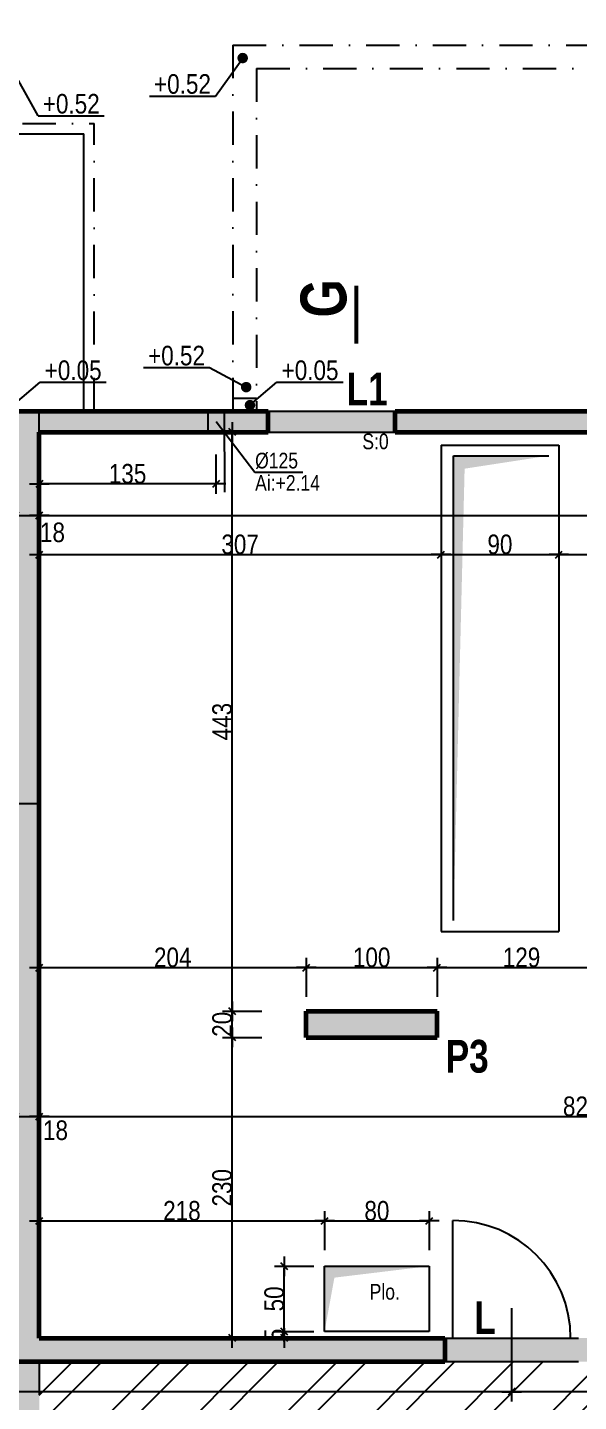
# Model space of a CAD drawing. Header units: millimetres. Extents: x -1734 to 5256, y -3612 to 588.
# Drawn here: x 4103 to 4524, y -1079 to -28 of the extents above; entities that cross this region are included whole.
import ezdxf
from ezdxf.enums import TextEntityAlignment as Align

# ---------------------------------------------------------------- set-up
doc = ezdxf.new("R2010")
doc.units = ezdxf.units.MM
doc.linetypes.add('CACHEX2', pattern=[19.05, 12.7, -6.35])
doc.linetypes.add('TIRETPTX2', pattern=[50.8, 25.4, -12.7, 0, -12.7])
for name, color, linetype in [('01_cote_gen', 4, 'Continuous'), ('01_isolant ext', 2, 'TIRETPTX2'), ('01_linteaux', 2, 'Continuous'), ('01_murs_sup', 2, 'CACHEX2'), ('01_poch_murs', 253, 'Continuous'), ('01_poch_poteaux', 250, 'Continuous'), ('01_resv', 32, 'Continuous'), ('01_texte', 230, 'Continuous'), ('AA_COTES', 2, 'Continuous')]:
    doc.layers.add(name, color=color, linetype=linetype)
doc.layers.add('01_murs_coup', color=5, linetype='Continuous', lineweight=60)
doc.styles.add('Arial Narrow', font='ARIALN.TTF')
doc.styles.add('impact', font='impact.ttf')
doc.styles.add('MATTE_TXT', font='arial.ttf')
doc.styles.add('STYLE2', font='ARIALN.TTF')
doc.dimstyles.new('JB50', dxfattribs={"dimscale": 0.1, "dimtxt": 150, "dimasz": 15, "dimexe": 0.1, "dimexo": 0.1, "dimgap": 0.09, "dimtad": 1, "dimdec": 1, "dimdsep": 46, "dimtxsty": 'STYLE2', "dimblk1": 'BOND_G', "dimblk2": 'BOND_D', "dimsah": 1, "dimcen": 1.5, "dimdle": 0.01, "dimse1": 1, "dimse2": 1, "dimclrd": 4, "dimclre": 2, "dimclrt": 6, "dimazin": 2, "dimtfac": 2.333333, "dimtdec": 1, "dimtix": 1, "dimtmove": 2, "dimatfit": 3, "dimldrblk": 'BOND_G', "dimfxl": 1, "dimtolj": 1, "dimtzin": 0, "dimarcsym": 0})

# ---------------------------------------------------------------- blocks, each defined once
blk = doc.blocks.new('BOND_G')
at = {"layer": 'AA_COTES', "color": 0}
for p, q in [((0, -5), (0, 15)), ((5, 0), (-5, 0)), ((1.77, 1.77), (-1.77, -1.77))]:
    blk.add_line(p, q, dxfattribs=at)
blk = doc.blocks.new('BOND_D')
at = {"layer": 'AA_COTES', "color": 0}
for p, q in [((5, 0), (-5, 0)), ((-1.77, -1.77), (1.77, 1.77)), ((0, 5), (0, -15))]:
    blk.add_line(p, q, dxfattribs=at)
blk = doc.blocks.new('*D94')
at = {"layer": '01_cote_gen', "color": 4, "lineweight": -2, "transparency": 16777216}
blk.add_line((4095.2, -861.2), (4110.2, -861.2), dxfattribs=at)
at = {"layer": 'DEFPOINTS', "color": 0}
for p in [(4111.7, -861.2), (4093.7, -875.9), (4111.7, -896.6)]:
    blk.add_point(p, dxfattribs=at)
at = {"layer": '01_cote_gen', "color": 4, "lineweight": -2, "transparency": 16777216, "xscale": 1.5, "yscale": 1.5, "zscale": 1.5, "rotation": 180}
blk.add_blockref('BOND_G', (4093.7, -861.2), dxfattribs=at)
at = {"layer": '01_cote_gen', "color": 4, "lineweight": -2, "transparency": 16777216, "xscale": 1.5, "yscale": 1.5, "zscale": 1.5}
blk.add_blockref('BOND_D', (4111.7, -861.2), dxfattribs=at)
at = {"layer": '01_cote_gen', "color": 6, "transparency": 16777216, "insert": (4124.1, -871.8), "char_height": 15, "attachment_point": 5, "style": 'STYLE2'}
blk.add_mtext('\\A1;18', dxfattribs=at)
blk = doc.blocks.new('*D95')
at = {"layer": '01_cote_gen', "color": 4, "lineweight": -2, "transparency": 16777216}
blk.add_line((4113.2, -861.2), (4939.2, -861.2), dxfattribs=at)
at = {"layer": 'DEFPOINTS', "color": 0}
for p in [(4940.7, -861.2), (4111.7, -896.6), (4940.7, -931.3)]:
    blk.add_point(p, dxfattribs=at)
at = {"layer": '01_cote_gen', "color": 4, "lineweight": -2, "transparency": 16777216, "xscale": 1.5, "yscale": 1.5, "zscale": 1.5, "rotation": 180}
blk.add_blockref('BOND_G', (4111.7, -861.2), dxfattribs=at)
at = {"layer": '01_cote_gen', "color": 4, "lineweight": -2, "transparency": 16777216, "xscale": 1.5, "yscale": 1.5, "zscale": 1.5}
blk.add_blockref('BOND_D', (4940.7, -861.2), dxfattribs=at)
at = {"layer": '01_cote_gen', "color": 6, "transparency": 16777216, "insert": (4526.2, -853.5), "char_height": 15, "attachment_point": 5, "style": 'STYLE2'}
blk.add_mtext('\\A1;829', dxfattribs=at)
blk = doc.blocks.new('*D183')
at = {"layer": '01_cote_gen', "color": 4, "lineweight": -2, "transparency": 16777216}
blk.add_line((4095.2, -401.5), (4110.2, -401.5), dxfattribs=at)
at = {"layer": 'DEFPOINTS', "color": 0}
for p in [(4111.7, -401.5), (4093.7, -466.7), (4111.7, -466.7)]:
    blk.add_point(p, dxfattribs=at)
at = {"layer": '01_cote_gen', "color": 4, "lineweight": -2, "transparency": 16777216, "xscale": 1.5, "yscale": 1.5, "zscale": 1.5, "rotation": 180}
blk.add_blockref('BOND_G', (4093.7, -401.5), dxfattribs=at)
at = {"layer": '01_cote_gen', "color": 4, "lineweight": -2, "transparency": 16777216, "xscale": 1.5, "yscale": 1.5, "zscale": 1.5}
blk.add_blockref('BOND_D', (4111.7, -401.5), dxfattribs=at)
at = {"layer": '01_cote_gen', "color": 6, "transparency": 16777216, "insert": (4121.8, -414.5), "char_height": 15, "attachment_point": 5, "style": 'STYLE2'}
blk.add_mtext('\\A1;18', dxfattribs=at)
blk = doc.blocks.new('*D184')
at = {"layer": '01_cote_gen', "color": 4, "lineweight": -2, "transparency": 16777216}
blk.add_line((4113.2, -401.5), (4939.2, -401.5), dxfattribs=at)
at = {"layer": 'DEFPOINTS', "color": 0}
for p in [(4940.7, -401.5), (4940.7, -425.8), (4111.7, -466.7)]:
    blk.add_point(p, dxfattribs=at)
at = {"layer": '01_cote_gen', "color": 4, "lineweight": -2, "transparency": 16777216, "xscale": 1.5, "yscale": 1.5, "zscale": 1.5, "rotation": 180}
blk.add_blockref('BOND_G', (4111.7, -401.5), dxfattribs=at)
at = {"layer": '01_cote_gen', "color": 4, "lineweight": -2, "transparency": 16777216, "xscale": 1.5, "yscale": 1.5, "zscale": 1.5}
blk.add_blockref('BOND_D', (4940.7, -401.5), dxfattribs=at)
at = {"layer": '01_cote_gen', "color": 6, "transparency": 16777216, "insert": (4556.7, -393.8), "char_height": 15, "attachment_point": 5, "style": 'STYLE2'}
blk.add_mtext('\\A1;829', dxfattribs=at)
blk = doc.blocks.new('*D282')
at = {"layer": '01_cote_gen', "color": 4, "lineweight": -2, "transparency": 16777216}
blk.add_line((3724.2, 38.8), (4144.2, 38.8), dxfattribs=at)
at = {"layer": 'DEFPOINTS', "color": 0}
for p in [(4145.7, 38.8), (3722.7, 16.3), (4145.7, -39.7)]:
    blk.add_point(p, dxfattribs=at)
at = {"layer": '01_cote_gen', "color": 4, "lineweight": -2, "transparency": 16777216, "xscale": 1.5, "yscale": 1.5, "zscale": 1.5, "rotation": 180}
blk.add_blockref('BOND_G', (3722.7, 38.8), dxfattribs=at)
at = {"layer": '01_cote_gen', "color": 4, "lineweight": -2, "transparency": 16777216, "xscale": 1.5, "yscale": 1.5, "zscale": 1.5}
blk.add_blockref('BOND_D', (4145.7, 38.8), dxfattribs=at)
at = {"layer": '01_cote_gen', "color": 6, "transparency": 16777216, "insert": (3934.2, 46.5), "char_height": 15, "attachment_point": 5, "style": 'STYLE2'}
blk.add_mtext('\\A1;423', dxfattribs=at)
blk = doc.blocks.new('*D285')
at = {"layer": '01_cote_gen', "color": 4, "lineweight": -2, "transparency": 16777216}
blk.add_line((4147.2, 38.8), (4955.2, 38.8), dxfattribs=at)
at = {"layer": 'DEFPOINTS', "color": 0}
for p in [(4956.7, 38.8), (4145.7, 31.3), (4956.7, -251.7)]:
    blk.add_point(p, dxfattribs=at)
at = {"layer": '01_cote_gen', "color": 4, "lineweight": -2, "transparency": 16777216, "xscale": 1.5, "yscale": 1.5, "zscale": 1.5, "rotation": 180}
blk.add_blockref('BOND_G', (4145.7, 38.8), dxfattribs=at)
at = {"layer": '01_cote_gen', "color": 4, "lineweight": -2, "transparency": 16777216, "xscale": 1.5, "yscale": 1.5, "zscale": 1.5}
blk.add_blockref('BOND_D', (4956.7, 38.8), dxfattribs=at)
at = {"layer": '01_cote_gen', "color": 6, "transparency": 16777216, "insert": (4551.2, 46.5), "char_height": 15, "attachment_point": 5, "style": 'STYLE2'}
blk.add_mtext('\\A1;811', dxfattribs=at)
blk = doc.blocks.new('*D484')
at = {"layer": '01_cote_gen', "color": 4, "lineweight": -2, "transparency": 16777216}
blk.add_line((4113.2, -431.4), (4417.2, -431.4), dxfattribs=at)
at = {"layer": 'DEFPOINTS', "color": 0}
for p in [(4418.7, -431.4), (4111.7, -446.1), (4418.7, -446.1)]:
    blk.add_point(p, dxfattribs=at)
at = {"layer": '01_cote_gen', "color": 4, "lineweight": -2, "transparency": 16777216, "xscale": 1.5, "yscale": 1.5, "zscale": 1.5, "rotation": 180}
blk.add_blockref('BOND_G', (4111.7, -431.4), dxfattribs=at)
at = {"layer": '01_cote_gen', "color": 4, "lineweight": -2, "transparency": 16777216, "xscale": 1.5, "yscale": 1.5, "zscale": 1.5}
blk.add_blockref('BOND_D', (4418.7, -431.4), dxfattribs=at)
at = {"layer": '01_cote_gen', "color": 6, "transparency": 16777216, "insert": (4265.2, -423.7), "char_height": 15, "attachment_point": 5, "style": 'STYLE2'}
blk.add_mtext('\\A1;307', dxfattribs=at)
blk = doc.blocks.new('*D485')
at = {"layer": '01_cote_gen', "color": 4, "lineweight": -2, "transparency": 16777216}
blk.add_line((4420.2, -431.4), (4507.2, -431.4), dxfattribs=at)
at = {"layer": 'DEFPOINTS', "color": 0}
for p in [(4508.7, -431.4), (4418.7, -453.9), (4508.7, -453.9)]:
    blk.add_point(p, dxfattribs=at)
at = {"layer": '01_cote_gen', "color": 4, "lineweight": -2, "transparency": 16777216, "xscale": 1.5, "yscale": 1.5, "zscale": 1.5, "rotation": 180}
blk.add_blockref('BOND_G', (4418.7, -431.4), dxfattribs=at)
at = {"layer": '01_cote_gen', "color": 4, "lineweight": -2, "transparency": 16777216, "xscale": 1.5, "yscale": 1.5, "zscale": 1.5}
blk.add_blockref('BOND_D', (4508.7, -431.4), dxfattribs=at)
at = {"layer": '01_cote_gen', "color": 6, "transparency": 16777216, "insert": (4463.7, -423.7), "char_height": 15, "attachment_point": 5, "style": 'STYLE2'}
blk.add_mtext('\\A1;90', dxfattribs=at)
blk = doc.blocks.new('*D486')
at = {"layer": '01_cote_gen', "color": 4, "lineweight": -2, "transparency": 16777216}
blk.add_line((4510.2, -431.4), (4939.2, -431.4), dxfattribs=at)
at = {"layer": 'DEFPOINTS', "color": 0}
for p in [(4940.7, -431.4), (4508.7, -470.9), (4940.7, -494.5)]:
    blk.add_point(p, dxfattribs=at)
at = {"layer": '01_cote_gen', "color": 4, "lineweight": -2, "transparency": 16777216, "xscale": 1.5, "yscale": 1.5, "zscale": 1.5, "rotation": 180}
blk.add_blockref('BOND_G', (4508.7, -431.4), dxfattribs=at)
at = {"layer": '01_cote_gen', "color": 4, "lineweight": -2, "transparency": 16777216, "xscale": 1.5, "yscale": 1.5, "zscale": 1.5}
blk.add_blockref('BOND_D', (4940.7, -431.4), dxfattribs=at)
at = {"layer": '01_cote_gen', "color": 6, "transparency": 16777216, "insert": (4724.7, -423.7), "char_height": 15, "attachment_point": 5, "style": 'STYLE2'}
blk.add_mtext('\\A1;432', dxfattribs=at)
blk = doc.blocks.new('*D507')
at = {"layer": '01_cote_gen', "color": 4, "lineweight": -2, "transparency": 16777216}
blk.add_line((4471.2, -1071.7), (3440.2, -1071.7), dxfattribs=at)
at = {"layer": 'DEFPOINTS', "color": 0}
for p in [(3438.7, -1007.8), (3438.7, -1071.7), (4472.7, -1074.9)]:
    blk.add_point(p, dxfattribs=at)
at = {"layer": '01_cote_gen', "color": 4, "lineweight": -2, "transparency": 16777216, "xscale": 1.5, "yscale": 1.5, "zscale": 1.5, "rotation": 180}
blk.add_blockref('BOND_D', (3438.7, -1071.7), dxfattribs=at)
at = {"layer": '01_cote_gen', "color": 4, "lineweight": -2, "transparency": 16777216, "xscale": 1.5, "yscale": 1.5, "zscale": 1.5}
blk.add_blockref('BOND_G', (4472.7, -1071.7), dxfattribs=at)
at = {"layer": '01_cote_gen', "color": 6, "transparency": 16777216, "insert": (3955.7, -1064), "char_height": 15, "attachment_point": 5, "style": 'STYLE2'}
blk.add_mtext('\\A1;1034', dxfattribs=at)
blk = doc.blocks.new('*D508')
at = {"layer": '01_cote_gen', "color": 4, "lineweight": -2, "transparency": 16777216}
blk.add_line((4767.2, -1071.7), (4474.2, -1071.7), dxfattribs=at)
at = {"layer": 'DEFPOINTS', "color": 0}
for p in [(4472.7, -1071.7), (4472.7, -1079.2), (4768.7, -1117.7)]:
    blk.add_point(p, dxfattribs=at)
at = {"layer": '01_cote_gen', "color": 4, "lineweight": -2, "transparency": 16777216, "xscale": 1.5, "yscale": 1.5, "zscale": 1.5, "rotation": 180}
blk.add_blockref('BOND_D', (4472.7, -1071.7), dxfattribs=at)
at = {"layer": '01_cote_gen', "color": 4, "lineweight": -2, "transparency": 16777216, "xscale": 1.5, "yscale": 1.5, "zscale": 1.5}
blk.add_blockref('BOND_G', (4768.7, -1071.7), dxfattribs=at)
at = {"layer": '01_cote_gen', "color": 6, "transparency": 16777216, "insert": (4620.7, -1064), "char_height": 15, "attachment_point": 5, "style": 'STYLE2'}
blk.add_mtext('\\A1;296', dxfattribs=at)
blk = doc.blocks.new('*D515')
at = {"layer": '01_cote_gen', "color": 4, "lineweight": -2, "transparency": 16777216}
blk.add_line((4113.2, -747.3), (4314.2, -747.3), dxfattribs=at)
at = {"layer": 'DEFPOINTS', "color": 0}
for p in [(4315.7, -747.3), (4111.7, -770.4), (4315.7, -800.7)]:
    blk.add_point(p, dxfattribs=at)
at = {"layer": '01_cote_gen', "color": 4, "lineweight": -2, "transparency": 16777216, "xscale": 1.5, "yscale": 1.5, "zscale": 1.5, "rotation": 180}
blk.add_blockref('BOND_G', (4111.7, -747.3), dxfattribs=at)
at = {"layer": '01_cote_gen', "color": 4, "lineweight": -2, "transparency": 16777216, "xscale": 1.5, "yscale": 1.5, "zscale": 1.5}
blk.add_blockref('BOND_D', (4315.7, -747.3), dxfattribs=at)
at = {"layer": '01_cote_gen', "color": 6, "transparency": 16777216, "insert": (4213.7, -739.6), "char_height": 15, "attachment_point": 5, "style": 'STYLE2'}
blk.add_mtext('\\A1;204', dxfattribs=at)
blk = doc.blocks.new('*D516')
at = {"layer": '01_cote_gen', "color": 4, "lineweight": -2, "transparency": 16777216}
blk.add_line((4317.2, -747.3), (4414.2, -747.3), dxfattribs=at)
at = {"layer": 'DEFPOINTS', "color": 0}
for p in [(4415.7, -747.3), (4315.7, -800.7), (4415.7, -800.7)]:
    blk.add_point(p, dxfattribs=at)
at = {"layer": '01_cote_gen', "color": 4, "lineweight": -2, "transparency": 16777216, "xscale": 1.5, "yscale": 1.5, "zscale": 1.5, "rotation": 180}
blk.add_blockref('BOND_G', (4315.7, -747.3), dxfattribs=at)
at = {"layer": '01_cote_gen', "color": 4, "lineweight": -2, "transparency": 16777216, "xscale": 1.5, "yscale": 1.5, "zscale": 1.5}
blk.add_blockref('BOND_D', (4415.7, -747.3), dxfattribs=at)
at = {"layer": '01_cote_gen', "color": 6, "transparency": 16777216, "insert": (4365.7, -739.6), "char_height": 15, "attachment_point": 5, "style": 'STYLE2'}
blk.add_mtext('\\A1;100', dxfattribs=at)
blk = doc.blocks.new('*D517')
at = {"layer": '01_cote_gen', "color": 4, "lineweight": -2, "transparency": 16777216}
blk.add_line((4417.2, -747.3), (4543.2, -747.3), dxfattribs=at)
at = {"layer": 'DEFPOINTS', "color": 0}
for p in [(4544.7, -747.3), (4415.7, -800.7), (4544.7, -800.7)]:
    blk.add_point(p, dxfattribs=at)
at = {"layer": '01_cote_gen', "color": 4, "lineweight": -2, "transparency": 16777216, "xscale": 1.5, "yscale": 1.5, "zscale": 1.5, "rotation": 180}
blk.add_blockref('BOND_G', (4415.7, -747.3), dxfattribs=at)
at = {"layer": '01_cote_gen', "color": 4, "lineweight": -2, "transparency": 16777216, "xscale": 1.5, "yscale": 1.5, "zscale": 1.5}
blk.add_blockref('BOND_D', (4544.7, -747.3), dxfattribs=at)
at = {"layer": '01_cote_gen', "color": 6, "transparency": 16777216, "insert": (4480.2, -739.6), "char_height": 15, "attachment_point": 5, "style": 'STYLE2'}
blk.add_mtext('\\A1;129', dxfattribs=at)
blk = doc.blocks.new('*D589')
at = {"layer": '01_cote_gen', "color": 4, "lineweight": -2, "transparency": 16777216}
blk.add_line((4259.2, -1029.2), (4259.2, -802.2), dxfattribs=at)
at = {"layer": 'DEFPOINTS', "color": 0}
for p in [(4259.2, -800.7), (4315.7, -800.7), (4341.6, -1030.7)]:
    blk.add_point(p, dxfattribs=at)
at = {"layer": '01_cote_gen', "color": 4, "lineweight": -2, "transparency": 16777216, "xscale": 1.5, "yscale": 1.5, "zscale": 1.5}
for name, p, rotation in [('BOND_D', (4259.2, -800.7), 90), ('BOND_G', (4259.2, -1030.7), 270)]:
    blk.add_blockref(name, p, dxfattribs=dict(at, rotation=rotation))
at = {"layer": '01_cote_gen', "color": 6, "transparency": 16777216, "insert": (4251.5, -915.7), "char_height": 15, "attachment_point": 5, "rotation": 90, "style": 'STYLE2'}
blk.add_mtext('\\A1;230', dxfattribs=at)
blk = doc.blocks.new('*D590')
at = {"layer": '01_cote_gen', "color": 4, "lineweight": -2, "transparency": 16777216}
blk.add_line((4259.2, -799.2), (4259.2, -782.2), dxfattribs=at)
at = {"layer": 'DEFPOINTS', "color": 0}
for p in [(4259.2, -780.7), (4381.4, -780.7), (4315.7, -800.7)]:
    blk.add_point(p, dxfattribs=at)
at = {"layer": '01_cote_gen', "color": 4, "lineweight": -2, "transparency": 16777216, "xscale": 1.5, "yscale": 1.5, "zscale": 1.5}
for name, p, rotation in [('BOND_D', (4259.2, -780.7), 90), ('BOND_G', (4259.2, -800.7), 270)]:
    blk.add_blockref(name, p, dxfattribs=dict(at, rotation=rotation))
at = {"layer": '01_cote_gen', "color": 6, "transparency": 16777216, "insert": (4251.5, -790.7), "char_height": 15, "attachment_point": 5, "rotation": 90, "style": 'STYLE2'}
blk.add_mtext('\\A1;20', dxfattribs=at)
blk = doc.blocks.new('*D591')
at = {"layer": '01_cote_gen', "color": 4, "lineweight": -2, "transparency": 16777216}
blk.add_line((4259.2, -779.2), (4259.2, -339.2), dxfattribs=at)
at = {"layer": 'DEFPOINTS', "color": 0}
for p in [(4259.2, -337.7), (4335.2, -337.7), (4381.4, -780.7)]:
    blk.add_point(p, dxfattribs=at)
at = {"layer": '01_cote_gen', "color": 4, "lineweight": -2, "transparency": 16777216, "xscale": 1.5, "yscale": 1.5, "zscale": 1.5}
for name, p, rotation in [('BOND_D', (4259.2, -337.7), 90), ('BOND_G', (4259.2, -780.7), 270)]:
    blk.add_blockref(name, p, dxfattribs=dict(at, rotation=rotation))
at = {"layer": '01_cote_gen', "color": 6, "transparency": 16777216, "insert": (4251.5, -559.2), "char_height": 15, "attachment_point": 5, "rotation": 90, "style": 'STYLE2'}
blk.add_mtext('\\A1;443', dxfattribs=at)
blk = doc.blocks.new('*D681')
at = {"layer": '01_cote_gen', "color": 4, "lineweight": -2, "transparency": 16777216}
blk.add_line((4245.3, -377.4), (4113.2, -377.4), dxfattribs=at)
at = {"layer": 'DEFPOINTS', "color": 0}
for p in [(4246.8, -329.7), (4111.7, -368.4), (4111.7, -377.4)]:
    blk.add_point(p, dxfattribs=at)
at = {"layer": '01_cote_gen', "color": 4, "lineweight": -2, "transparency": 16777216, "xscale": 1.5, "yscale": 1.5, "zscale": 1.5, "rotation": 180}
blk.add_blockref('BOND_D', (4111.7, -377.4), dxfattribs=at)
at = {"layer": '01_cote_gen', "color": 4, "lineweight": -2, "transparency": 16777216, "xscale": 1.5, "yscale": 1.5, "zscale": 1.5}
blk.add_blockref('BOND_G', (4246.8, -377.4), dxfattribs=at)
at = {"layer": '01_cote_gen', "color": 6, "transparency": 16777216, "insert": (4179.2, -369.7), "char_height": 15, "attachment_point": 5, "style": 'STYLE2'}
blk.add_mtext('\\A1;135', dxfattribs=at)
blk = doc.blocks.new('*D758')
at = {"layer": '01_cote_gen', "color": 4, "lineweight": -2, "transparency": 16777216}
blk.add_line((4113.2, -941), (4328.2, -941), dxfattribs=at)
at = {"layer": 'DEFPOINTS', "color": 0}
for p in [(4111.7, -945.7), (4329.7, -941), (4329.7, -957.6)]:
    blk.add_point(p, dxfattribs=at)
at = {"layer": '01_cote_gen', "color": 4, "lineweight": -2, "transparency": 16777216, "xscale": 1.5, "yscale": 1.5, "zscale": 1.5, "rotation": 180}
blk.add_blockref('BOND_G', (4111.7, -941), dxfattribs=at)
at = {"layer": '01_cote_gen', "color": 4, "lineweight": -2, "transparency": 16777216, "xscale": 1.5, "yscale": 1.5, "zscale": 1.5}
blk.add_blockref('BOND_D', (4329.7, -941), dxfattribs=at)
at = {"layer": '01_cote_gen', "color": 6, "transparency": 16777216, "insert": (4220.7, -933.4), "char_height": 15, "attachment_point": 5, "style": 'STYLE2'}
blk.add_mtext('\\A1;218', dxfattribs=at)
blk = doc.blocks.new('*D759')
at = {"layer": '01_cote_gen', "color": 4, "lineweight": -2, "transparency": 16777216}
blk.add_line((4331.2, -941), (4408.2, -941), dxfattribs=at)
at = {"layer": 'DEFPOINTS', "color": 0}
for p in [(4409.7, -941), (4329.7, -948.5), (4409.7, -957.6)]:
    blk.add_point(p, dxfattribs=at)
at = {"layer": '01_cote_gen', "color": 4, "lineweight": -2, "transparency": 16777216, "xscale": 1.5, "yscale": 1.5, "zscale": 1.5, "rotation": 180}
blk.add_blockref('BOND_G', (4329.7, -941), dxfattribs=at)
at = {"layer": '01_cote_gen', "color": 4, "lineweight": -2, "transparency": 16777216, "xscale": 1.5, "yscale": 1.5, "zscale": 1.5}
blk.add_blockref('BOND_D', (4409.7, -941), dxfattribs=at)
at = {"layer": '01_cote_gen', "color": 6, "transparency": 16777216, "insert": (4369.7, -933.4), "char_height": 15, "attachment_point": 5, "style": 'STYLE2'}
blk.add_mtext('\\A1;80', dxfattribs=at)
blk = doc.blocks.new('*D760')
at = {"layer": '01_cote_gen', "color": 4, "lineweight": -2, "transparency": 16777216}
for p, q in [((4298.9, -1024.2), (4298.9, -1022.7)), ((4298.9, -1025.7), (4298.9, -1030.7)), ((4298.9, -1032.2), (4298.9, -1033.7))]:
    blk.add_line(p, q, dxfattribs=at)
at = {"layer": 'DEFPOINTS', "color": 0}
for p in [(4329.7, -1025.7), (4298.9, -1030.7), (4329.7, -1030.7)]:
    blk.add_point(p, dxfattribs=at)
at = {"layer": '01_cote_gen', "color": 4, "lineweight": -2, "transparency": 16777216, "xscale": 1.5, "yscale": 1.5, "zscale": 1.5}
for name, p, rotation in [('BOND_G', (4298.9, -1025.7), 270), ('BOND_D', (4298.9, -1030.7), 90)]:
    blk.add_blockref(name, p, dxfattribs=dict(at, rotation=rotation))
at = {"layer": '01_cote_gen', "color": 6, "transparency": 16777216, "insert": (4291.3, -1028.2), "char_height": 15, "attachment_point": 5, "rotation": 90, "style": 'STYLE2'}
blk.add_mtext('\\A1;5', dxfattribs=at)
blk = doc.blocks.new('*D761')
at = {"layer": '01_cote_gen', "color": 4, "lineweight": -2, "transparency": 16777216}
blk.add_line((4298.9, -1024.2), (4298.9, -977.2), dxfattribs=at)
at = {"layer": 'DEFPOINTS', "color": 0}
for p in [(4298.9, -975.7), (4329.7, -975.7), (4321.4, -1025.7)]:
    blk.add_point(p, dxfattribs=at)
at = {"layer": '01_cote_gen', "color": 4, "lineweight": -2, "transparency": 16777216, "xscale": 1.5, "yscale": 1.5, "zscale": 1.5}
for name, p, rotation in [('BOND_D', (4298.9, -975.7), 90), ('BOND_G', (4298.9, -1025.7), 270)]:
    blk.add_blockref(name, p, dxfattribs=dict(at, rotation=rotation))
at = {"layer": '01_cote_gen', "color": 6, "transparency": 16777216, "insert": (4291.3, -1000.7), "char_height": 15, "attachment_point": 5, "rotation": 90, "style": 'STYLE2'}
blk.add_mtext('\\A1;50', dxfattribs=at)

msp = doc.modelspace()

# ---------------------------------------------------------------- hatches: boundary and pattern name
at = {"layer": '01_murs_sup'}
h = msp.add_hatch(dxfattribs=at)
h.set_pattern_fill('DASH', color=256, scale=2.5, angle=135)
h.set_pattern_definition([(135, (-68736.468, 24963.4096), (-11.22532015, 9e-16), [7.9375, -7.9375])])
h.paths.add_polyline_path([(4956.73, -829.69), (4940.73, -829.69), (4940.73, -1030.68), (4111.73, -1030.68), (4111.73, -337.69), (4940.73, -337.69), (4940.73, -732.69), (4956.73, -732.69), (4956.73, -321.69), (4016.73, -321.69), (4016.73, -337.69), (4093.73, -337.69), (4093.73, -1030.68), (3489.73, -1030.68), (3489.73, -1048.68), (3629.73, -1048.68), (3629.73, -1065.68), (3639.73, -1065.68), (3639.73, -1048.68), (4093.73, -1048.68), (4093.73, -1172.68), (3639.73, -1172.68), (3639.73, -1167.68), (3629.73, -1167.68), (3629.73, -1172.68), (3489.73, -1172.68), (3489.73, -1190.68), (4093.73, -1190.68), (4093.73, -1743.7), (4073.73, -1743.7), (4073.73, -1759.7), (4093.73, -1759.7), (4093.73, -1901.7), (4786.73, -1901.7), (4786.73, -1168.7), (4768.73, -1168.7), (4768.73, -1885.7), (4111.73, -1885.7), (4111.73, -1048.68), (4768.73, -1048.68), (4768.73, -1066.7), (4786.73, -1066.7), (4786.73, -1048.68), (4956.73, -1048.68)])
at = {"layer": '01_poch_murs'}
h = msp.add_hatch(dxfattribs=at)
h.set_pattern_fill('ANSI32', color=256, scale=5)
h.paths.add_polyline_path([(4093.73, -1048.68), (3639.73, -1048.68), (3639.73, -1065.68), (3629.73, -1065.68), (3629.73, -1048.68), (3489.73, -1048.68), (3387.73, -1048.68), (3128.73, -1048.68), (3128.73, -988.68), (2960.73, -988.68), (2960.73, -1048.68), (2810.73, -1048.68), (2708.73, -1048.68), (2387.73, -1048.68), (2387.73, -337.69), (2260.73, -337.69), (2260.73, -343.69), (2250.73, -343.69), (2250.73, -337.69), (2167.73, -337.69), (2167.73, -343.69), (2167.73, -349.69), (2257.72, -349.69, -0.4142136), (2167.73, -439.68), (2167.73, -445.68), (2167.73, -451.68), (2250.73, -451.68), (2250.73, -445.68), (2260.73, -445.68), (2260.73, -451.68), (2260.73, -672.68), (2242.73, -672.68), (2077.73, -672.68), (2077.73, -857.68), (2077.73, -864.68), (2087.73, -864.68, -0.2134218), (2077.73, -887.04), (2077.73, -896.93, -0.3500011), (2147.73, -984.68), (2077.73, -984.68), (2077.73, -990.68), (2077.73, -1048.68), (2059.73, -1048.68), (2059.73, -1172.68), (2332.73, -1172.68), (2387.73, -1172.68), (2701.73, -1172.68), (3387.73, -1172.68), (3489.73, -1172.68), (3629.73, -1172.68), (3629.73, -1167.68), (3639.73, -1167.68), (3639.73, -1172.68), (4093.73, -1172.68)])
h.paths.add_polyline_path([(4768.73, -1066.7), (4768.73, -1048.68), (4523.73, -1048.68), (4111.73, -1048.68), (4111.73, -1172.68), (4349.73, -1172.68), (4451.73, -1172.68), (4768.73, -1172.68), (4768.73, -1168.7)])
h.paths.add_polyline_path([(2057.73, -1048.68), (2039.73, -1048.68), (2039.73, -1013.68), (1696.73, -1013.68), (1696.73, -1048.68), (1414.73, -1048.68), (1363.73, -1048.68), (1363.73, -1155.16), (1363.73, -1172.74), (1414.73, -1172.74), (2057.73, -1172.74)])
h.paths.add_polyline_path([(1363.73, -1048.68), (1312.73, -1048.68), (830.73, -1048.68), (728.73, -1048.68), (690.73, -1048.68), (690.73, -1172.7), (711.73, -1172.7), (713.73, -1172.7), (813.73, -1172.72), (1323.73, -1172.74), (1363.73, -1172.74), (1363.73, -1155.16), (1363.73, -1149.88)])
h.paths.add_polyline_path([(2387.73, -161.7), (2387.73, -22.7), (2387.73, 67.3), (2387.73, 125.3), (2387.73, 215.3), (2387.73, 296.3), (2263.73, 296.3), (2263.73, 215.3), (2263.73, 125.3), (2263.73, 67.3), (2263.73, -22.7), (2263.73, -161.7), (2263.73, -311.7), (2263.73, -321.69), (2387.73, -321.69), (2387.73, -311.7)])
h.paths.add_polyline_path([(2387.73, -321.69), (2263.73, -321.69), (2263.73, -337.69), (2387.73, -337.69)])
h = msp.add_hatch(color=256, dxfattribs=at)
h.dxf.hatch_style = 1
h.paths.add_polyline_path([(2821.73, -321.69), (2675.73, -321.69), (2675.73, -337.69), (2821.73, -337.69)])
h.paths.add_polyline_path([(3128.73, -321.69), (3003.73, -321.69), (3003.73, -337.69), (3128.73, -337.69)])
h.paths.add_polyline_path([(3210.73, -321.69), (3146.73, -321.69), (3146.73, -337.69), (3210.73, -337.69)])
h.paths.add_polyline_path([(3146.73, -621.69), (3128.73, -621.69), (3128.73, -970.68), (2942.73, -970.68), (2942.73, -1030.68), (2810.73, -1030.68), (2810.73, -1048.68), (2960.73, -1048.68), (2960.73, -988.68), (3128.73, -988.68), (3128.73, -1048.68), (3387.73, -1048.68), (3387.73, -1030.68), (3146.73, -1030.68)])
h.paths.add_polyline_path([(3598.73, -321.69), (3402.73, -321.69), (3402.73, -337.69), (3598.73, -337.69)])
h.paths.add_polyline_path([(3795.73, -321.69), (3695.73, -321.69), (3695.73, -337.69), (3795.73, -337.69)])
h.paths.add_polyline_path([(4286.73, -321.69), (4111.73, -321.69), (4111.73, -337.69), (4286.73, -337.69)])
h.paths.add_polyline_path([(4093.73, -321.69), (4067.73, -321.69), (4067.73, -337.69), (4093.73, -337.69)])
h.paths.add_polyline_path([(4571.73, -321.69), (4383.73, -321.69), (4383.73, -337.69), (4571.73, -337.69)])
h.paths.add_polyline_path([(4956.73, -321.69), (4837.73, -321.69), (4837.73, -337.69), (4940.73, -337.69), (4940.73, -557.69), (4956.73, -557.69)])
h.paths.add_polyline_path([(4956.73, -829.69), (4940.73, -829.69), (4940.73, -1030.68), (4523.73, -1030.68), (4523.73, -1048.68), (4768.73, -1048.68), (4768.73, -1066.7), (4786.73, -1066.7), (4786.73, -1048.68), (4956.73, -1048.68)])
h.paths.add_polyline_path([(4421.73, -1030.68), (4111.73, -1030.68), (4111.73, -621.69), (4093.73, -621.69), (4093.73, -1030.68), (3489.73, -1030.68), (3489.73, -1048.68), (4421.73, -1048.68)])
h.paths.add_polyline_path([(4710.86, -321.69), (4710.86, -337.69), (4710.86, -337.69)])
at = {"layer": '01_poch_poteaux'}
h = msp.add_hatch(color=256, dxfattribs=at)
h.dxf.hatch_style = 1
h.paths.add_polyline_path([(4111.73, -337.69), (4111.73, -321.69), (4093.73, -321.69), (4093.73, -337.69), (4093.73, -621.69), (4111.73, -621.69)])
h = msp.add_hatch(color=256, dxfattribs=at)
h.dxf.hatch_style = 1
h.paths.add_polyline_path([(4415.73, -780.68), (4315.73, -780.68), (4315.73, -800.68), (4415.73, -800.68)])

# ---------------------------------------------------------------- linework, layer by layer
at = {"layer": '01_cote_gen'}
for p, q in [((4428.21, -711.34), (4428.21, -355.8)), ((4428.21, -355.8), (4501.06, -355.8))]:
    msp.add_line(p, q, dxfattribs=at)
at = {"layer": '01_isolant ext'}
for p, q in [((4259.7, -41.71), (4259.7, -321.71)), ((4259.7, -41.71), (4936.7, -41.71)), ((4277.7, -59.71), (4277.7, -321.71)), ((4277.7, -59.71), (4936.7, -59.71)), ((3742.73, -101.69), (4153.73, -101.69)), ((4153.73, -321.69), (4153.73, -101.69))]:
    msp.add_line(p, q, dxfattribs=at)
at = {"layer": '01_linteaux'}
for p, q in [((3742.73, -109.69), (4145.73, -109.69)), ((4145.73, -321.69), (4145.73, -109.69)), ((4259.69, -311.71), (4277.69, -311.71)), ((4253, -321.68), (4253.2, -383.79)), ((4286.73, -321.69), (4383.73, -321.69)), ((4286.73, -337.69), (4383.73, -337.69)), ((4418.73, -347.69), (4418.73, -719.69)), ((4418.73, -347.69), (4508.73, -347.69)), ((4508.73, -347.69), (4508.73, -719.69)), ((4418.73, -719.69), (4508.73, -719.69)), ((4427.73, -1030.68), (4427.73, -940.68)), ((4472.73, -1074.93), (4472.73, -1007.82)), ((4421.73, -1030.68), (4523.73, -1030.68)), ((4421.73, -1048.68), (4523.73, -1048.68))]:
    msp.add_line(p, q, dxfattribs=at)
msp.add_arc((4427.73, -1030.68), 90, 0, 90, dxfattribs=at)
for points in [[(4428.21, -711.34), (4428.21, -355.8), (4436.73, -365.72)], [(4428.21, -355.8), (4501.06, -355.8), (4436.73, -365.72)]]:
    msp.add_solid(points, dxfattribs=at)
at = {"layer": '01_murs_coup'}
for p, q in [((4067.73, -321.69), (4286.73, -321.69)), ((4286.73, -337.69), (4286.73, -321.69)), ((4383.73, -321.69), (4571.73, -321.69)), ((4383.73, -337.69), (4383.73, -321.69)), ((4111.73, -1030.68), (4111.73, -337.69)), ((4111.73, -337.69), (4286.73, -337.69)), ((4383.73, -337.69), (4571.73, -337.69)), ((4315.73, -800.68), (4315.73, -780.68)), ((4315.73, -780.68), (4415.73, -780.68)), ((4415.73, -800.68), (4415.73, -780.68)), ((4315.73, -800.68), (4415.73, -800.68)), ((4111.73, -1030.68), (4421.73, -1030.68)), ((4421.73, -1030.68), (4421.73, -1048.68)), ((3489.73, -1048.68), (4421.73, -1048.68))]:
    msp.add_line(p, q, dxfattribs=at)
at = {"layer": '01_murs_sup', "ltscale": 2}
for p, q in [((4016.73, -321.69), (4956.73, -321.69)), ((4111.73, -1030.68), (4111.73, -337.69)), ((4111.73, -337.69), (4940.73, -337.69)), ((4111.73, -1030.68), (4940.73, -1030.68)), ((4111.73, -1048.68), (4111.73, -1885.72)), ((4111.73, -1048.68), (4768.73, -1048.68))]:
    msp.add_line(p, q, dxfattribs=at)
at = {"layer": '01_poch_murs'}
for p, q in [((4111.73, -337.69), (4111.73, -321.69)), ((4093.73, -621.69), (4111.73, -621.69))]:
    msp.add_line(p, q, dxfattribs=at)
at = {"layer": '01_resv'}
for p, q in [((4240.5, -321.69), (4240.51, -337.69)), ((4253, -321.69), (4253.01, -337.69)), ((4246.76, -329.69), (4276.37, -368.27)), ((4276.37, -368.27), (4312.99, -368.27)), ((4329.69, -975.68), (4409.69, -975.67)), ((4329.69, -1025.68), (4329.69, -975.68)), ((4409.69, -975.67), (4409.69, -1025.68)), ((4409.69, -1025.68), (4329.69, -1025.68))]:
    msp.add_line(p, q, dxfattribs=at)
for points in [[(4240.5, -321.69), (4240.51, -337.69), (4253.01, -337.69), (4253, -321.69)], [(4329.69, -975.68), (4409.69, -975.67), (4337.24, -984.44)], [(4329.69, -1025.68), (4329.69, -975.68), (4337.24, -984.44)]]:
    msp.add_solid(points, dxfattribs=at)
at = {"layer": '01_texte'}
for p, q in [((4246.41, -80.7), (4267.14, -51.66)), ((4110.87, -95.86), (4087.06, -52.68)), ((4195.86, -80.7), (4246.41, -80.7)), ((4110.87, -95.86), (4161.42, -95.86)), ((4191.3, -288.46), (4241.86, -288.46)), ((4241.86, -288.46), (4269.83, -303.35)), ((4091.73, -317.14), (4112.34, -299.66)), ((4112.34, -299.66), (4162.89, -299.66)), ((4272.73, -317.14), (4293.34, -299.66)), ((4293.34, -299.66), (4343.89, -299.66))]:
    msp.add_line(p, q, dxfattribs=at)
at = {"layer": '01_texte', "const_width": 4}
for points in [[(4265.14, -51.66, 1), (4269.14, -51.66, 1)], [(4267.83, -303.35, 1), (4271.83, -303.35, 1)], [(4270.73, -317.14, 1), (4274.73, -317.14, 1)]]:
    msp.add_lwpolyline(points, format="xyb", close=True, dxfattribs=at)
at = {"layer": '01_texte', "const_width": 3}
msp.add_lwpolyline([(4354, -225.81), (4354, -270.06)], dxfattribs=at)

# ---------------------------------------------------------------- texts
at = {"layer": '01_resv', "style": 'MATTE_TXT', "width": 0.8}
for s, p in [('%%C125', (4276.64, -369.13)), ('Ai:+2.14', (4276.64, -386.22)), ('Plo.', (4364.15, -1004.87))]:
    msp.add_text(s, height=12, dxfattribs=at).set_placement(p, align=Align.BOTTOM_LEFT)
at = {"layer": '01_texte', "style": 'Arial Narrow'}
for s, p in [('+0.52', (4199.41, -78.96)), ('+0.52', (4114.42, -94.11)), ('+0.52', (4194.86, -286.71)), ('+0.05', (4115.89, -297.92)), ('+0.05', (4296.89, -297.92))]:
    msp.add_text(s, height=15, dxfattribs=at).set_placement(p)
at = {"layer": '01_texte', "style": 'impact'}
msp.add_text('G', height=35, rotation=90, dxfattribs=at).set_placement((4356.86, -235.47), align=Align.BOTTOM_CENTER)
for s, p in [('L1', (4362.26, -324.79)), ('P3', (4438.71, -835.09)), ('L ', (4456.11, -1035.06))]:
    msp.add_text(s, height=25, dxfattribs=at).set_placement(p, align=Align.BOTTOM_CENTER)
at = {"layer": '01_texte', "style": 'MATTE_TXT', "width": 0.8}
msp.add_text('S:0', height=12, dxfattribs=at).set_placement((4368.63, -354.46), align=Align.BOTTOM_CENTER)

# ---------------------------------------------------------------- dimensions: what is measured, and where the dimension line sits
at = {"layer": '01_cote_gen'}
for base, p1, p2, picture, middle in [((4145.73, 38.83), (3722.73, 16.33), (4145.73, -39.67), '*D282', (3934.23, 46.5)), ((4956.73, 38.83), (4145.73, 31.33), (4956.73, -251.67), '*D285', (4551.23, 46.5)), ((4111.73, -377.4), (4246.76, -329.69), (4111.73, -368.37), '*D681', (4179.24, -369.73)), ((4418.73, -431.41), (4111.73, -446.06), (4418.73, -446.06), '*D484', (4265.23, -423.75)), ((4508.73, -431.41), (4418.73, -453.91), (4508.73, -453.91), '*D485', (4463.73, -423.75)), ((4940.73, -431.41), (4508.73, -470.85), (4940.73, -494.52), '*D486', (4724.73, -423.75)), ((4315.73, -747.26), (4111.73, -770.39), (4315.73, -800.68), '*D515', (4213.73, -739.59)), ((4415.73, -747.26), (4315.73, -800.68), (4415.73, -800.68), '*D516', (4365.73, -739.59)), ((4544.73, -747.26), (4415.73, -800.68), (4544.73, -800.68), '*D517', (4480.23, -739.59)), ((4940.73, -861.21), (4111.73, -896.64), (4940.73, -931.28), '*D95', (4526.23, -853.55)), ((4329.69, -941.04), (4111.73, -945.67), (4329.69, -957.58), '*D758', (4220.71, -933.37)), ((4409.69, -941.04), (4329.69, -948.54), (4409.69, -957.58), '*D759', (4369.69, -933.37)), ((3438.73, -1071.68), (4472.73, -1074.93), (3438.73, -1007.82), '*D507', (3955.73, -1064.01)), ((4472.73, -1071.68), (4768.73, -1117.7), (4472.73, -1079.18), '*D508', (4620.73, -1064.01))]:
    dim = msp.add_linear_dim(base=base, p1=p1, p2=p2, dimstyle='JB50', dxfattribs=at)
    dim.commit()
    dim.dimension.update_dxf_attribs({"geometry": picture, "text_midpoint": middle})
for base, p1, p2, picture, middle in [((4259.16, -337.69), (4381.37, -780.68), (4335.23, -337.69), '*D591', (4251.49, -559.19)), ((4259.16, -780.68), (4315.73, -800.68), (4381.37, -780.68), '*D590', (4251.49, -790.68)), ((4259.16, -800.68), (4341.61, -1030.68), (4315.73, -800.68), '*D589', (4251.49, -915.68)), ((4298.93, -975.68), (4321.43, -1025.68), (4329.69, -975.68), '*D761', (4291.27, -1000.68)), ((4298.93, -1030.68), (4329.69, -1025.68), (4329.69, -1030.68), '*D760', (4291.3, -1028.18))]:
    dim = msp.add_linear_dim(base=base, p1=p1, p2=p2, angle=90, dimstyle='JB50', dxfattribs=at)
    dim.commit()
    dim.dimension.update_dxf_attribs({"geometry": picture, "text_midpoint": middle})
for base, p1, p2, picture, middle in [((4940.73, -401.49), (4111.73, -466.69), (4940.73, -425.82), '*D184', (4556.72, -393.82)), ((4111.73, -401.49), (4093.73, -466.69), (4111.73, -466.69), '*D183', (4121.83, -414.51)), ((4111.73, -861.21), (4093.73, -875.88), (4111.73, -896.64), '*D94', (4124.05, -871.76))]:
    dim = msp.add_linear_dim(base=base, p1=p1, p2=p2, dimstyle='JB50', dxfattribs=at)
    dim.commit()
    dim.dimension.update_dxf_attribs({"geometry": picture, "text_midpoint": middle, "dimtype": 160})

doc.saveas('drawing.dxf')
